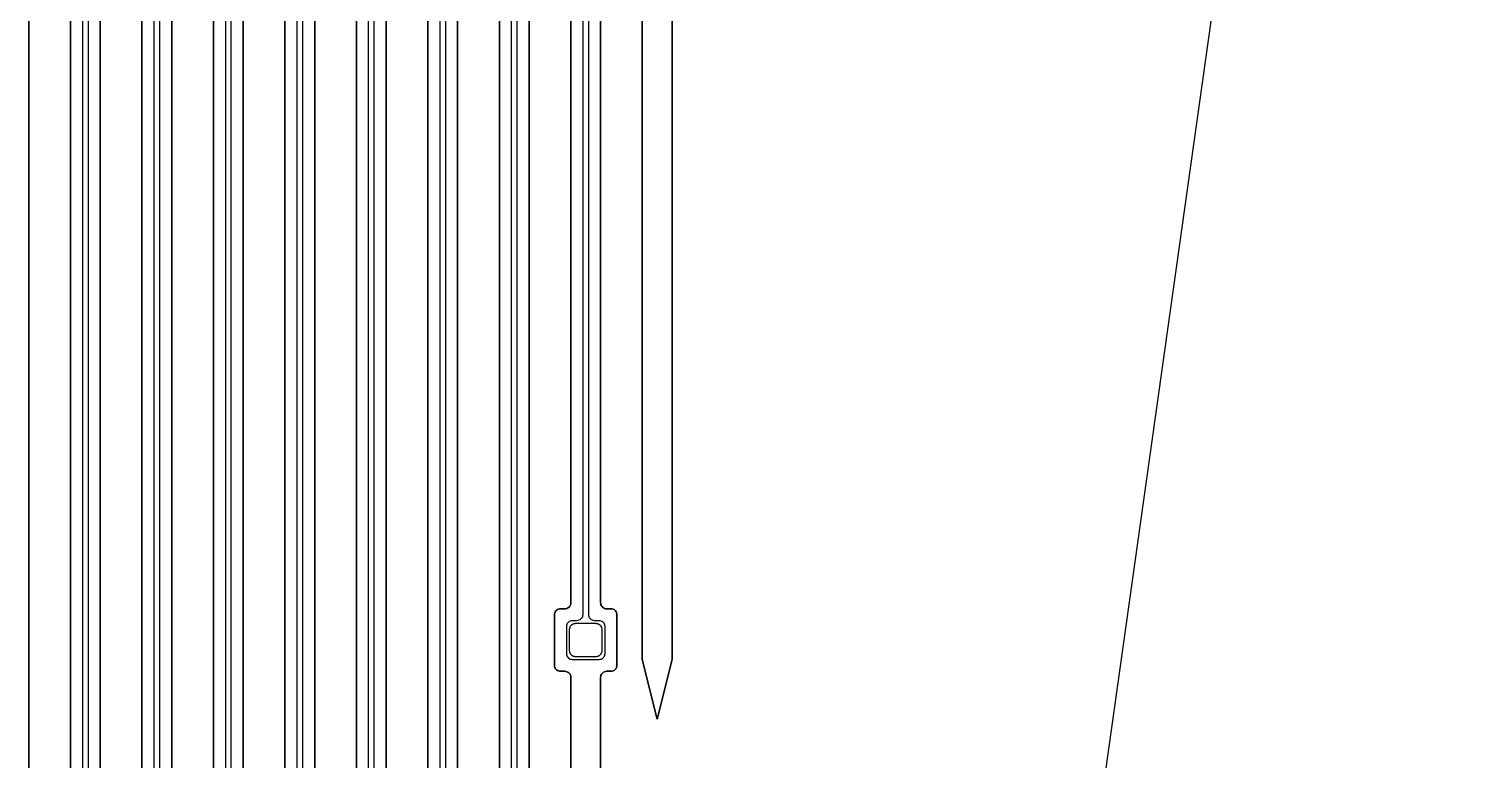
# Model space of a CAD drawing. Header units: metres. Extents: x -1550 to 1550, y -904 to 26100.
# Drawn here: x -2 to 482, y 1737.5 to 1983 of the extents above; entities that cross this region are included whole.
import ezdxf

# ---------------------------------------------------------------- set-up
doc = ezdxf.new("R2010")
doc.units = ezdxf.units.M
for name, color, linetype in [('Electrodes', 2, 'CONTINUOUS'), ('Metal', 4, 'CONTINUOUS'), ('Polyimide', 3, 'CONTINUOUS'), ('Polyimide_Negative', 5, 'CONTINUOUS')]:
    doc.layers.add(name, color=color, linetype=linetype)

msp = doc.modelspace()

# ---------------------------------------------------------------- linework, layer by layer
at = {"layer": 'Electrodes'}
msp.add_lwpolyline([(188.5, 1772.28), (188.64, 1772.28), (188.77, 1772.3), (188.91, 1772.32), (189.04, 1772.35), (189.17, 1772.39), (189.3, 1772.44), (189.42, 1772.5), (189.54, 1772.57), (189.65, 1772.64), (189.76, 1772.73), (189.87, 1772.82), (189.96, 1772.91), (190.05, 1773.02), (190.13, 1773.12), (190.21, 1773.24), (190.28, 1773.36), (190.33, 1773.48), (190.38, 1773.61), (190.43, 1773.74), (190.46, 1773.87), (190.48, 1774.01), (190.5, 1774.14), (190.5, 1774.28), (190.5, 1781.28), (190.5, 1781.41), (190.48, 1781.55), (190.46, 1781.68), (190.43, 1781.82), (190.38, 1781.95), (190.33, 1782.07), (190.28, 1782.2), (190.21, 1782.32), (190.13, 1782.43), (190.05, 1782.54), (189.96, 1782.64), (189.87, 1782.74), (189.76, 1782.83), (189.65, 1782.91), (189.54, 1782.99), (189.42, 1783.05), (189.3, 1783.11), (189.17, 1783.16), (189.04, 1783.2), (188.91, 1783.24), (188.77, 1783.26), (188.64, 1783.27), (188.5, 1783.28), (181.5, 1783.28), (181.36, 1783.27), (181.23, 1783.26), (181.09, 1783.24), (180.96, 1783.2), (180.83, 1783.16), (180.7, 1783.11), (180.58, 1783.05), (180.46, 1782.99), (180.35, 1782.91), (180.24, 1782.83), (180.13, 1782.74), (180.04, 1782.64), (179.95, 1782.54), (179.87, 1782.43), (179.79, 1782.32), (179.72, 1782.2), (179.67, 1782.07), (179.62, 1781.95), (179.57, 1781.82), (179.54, 1781.68), (179.52, 1781.55), (179.5, 1781.41), (179.5, 1781.28), (179.5, 1774.28), (179.5, 1774.14), (179.52, 1774.01), (179.54, 1773.87), (179.57, 1773.74), (179.62, 1773.61), (179.67, 1773.48), (179.72, 1773.36), (179.79, 1773.24), (179.87, 1773.12), (179.95, 1773.02), (180.04, 1772.91), (180.13, 1772.82), (180.24, 1772.73), (180.35, 1772.64), (180.46, 1772.57), (180.58, 1772.5), (180.7, 1772.44), (180.83, 1772.39), (180.96, 1772.35), (181.09, 1772.32), (181.23, 1772.3), (181.36, 1772.28), (181.5, 1772.28), (188.5, 1772.28)], close=True, dxfattribs=at)
at = {"layer": 'Metal'}
for points in [[(16, 11993.5), (16, 8.5)], [(18, 8.5), (18, 11993.5)], [(40, 11993.5), (40, 262.47)], [(42, 262.47), (42, 11993.5)], [(64, 11993.5), (64, 516.44)], [(66, 516.44), (66, 11993.5)], [(88, 11993.5), (88, 770.4)], [(90, 770.4), (90, 11993.5)], [(112, 11993.5), (112, 1024.37)], [(114, 1024.37), (114, 11993.5)], [(136, 11993.5), (136, 1278.34)], [(138, 1278.34), (138, 11993.5)], [(160, 11993.5), (160, 1532.31)], [(162, 1532.31), (162, 11993.5)], [(184, 11993.5), (184, 1786.28), (183.97, 1785.93), (183.88, 1785.59), (183.73, 1785.28), (183.53, 1784.99), (183.29, 1784.75), (183, 1784.55), (182.68, 1784.4), (182.35, 1784.31), (182, 1784.28), (180.5, 1784.28), (180.15, 1784.25), (179.82, 1784.16), (179.5, 1784.01), (179.21, 1783.81), (178.97, 1783.56), (178.77, 1783.28), (178.62, 1782.96), (178.53, 1782.63), (178.5, 1782.28), (178.5, 1773.28), (178.53, 1772.93), (178.62, 1772.59), (178.77, 1772.28), (178.97, 1771.99), (179.21, 1771.75), (179.5, 1771.55), (179.82, 1771.4), (180.15, 1771.31), (180.5, 1771.28), (189.5, 1771.28), (189.85, 1771.31), (190.18, 1771.4), (190.5, 1771.55), (190.79, 1771.75), (191.03, 1771.99), (191.23, 1772.28), (191.38, 1772.59), (191.47, 1772.93), (191.5, 1773.28), (191.5, 1782.28), (191.47, 1782.63), (191.38, 1782.96), (191.23, 1783.28), (191.03, 1783.56), (190.79, 1783.81), (190.5, 1784.01), (190.18, 1784.16), (189.85, 1784.25), (189.5, 1784.28), (188, 1784.28), (187.65, 1784.31), (187.32, 1784.4), (187, 1784.55), (186.71, 1784.75), (186.47, 1784.99), (186.27, 1785.28), (186.12, 1785.59), (186.03, 1785.93), (186, 1786.28), (186, 11993.5)]]:
    msp.add_lwpolyline(points, dxfattribs=at)
at = {"layer": 'Polyimide'}
for points in [[(-2, 11978.5), (-2, -116.48)], [(12, 12.5), (12, 11978.5)], [(22, 11978.5), (22, 12.5)], [(36, 266.47), (36, 11978.5)], [(46, 11978.5), (46, 266.47)], [(60, 520.44), (60, 11978.5)], [(70, 11978.5), (70, 520.44)], [(84, 774.4), (84, 11978.5)], [(94, 11978.5), (94, 774.4)], [(108, 1028.37), (108, 11978.5)], [(118, 11978.5), (118, 1028.37)], [(132, 1282.34), (132, 11978.5)], [(142, 11978.5), (142, 1282.34)], [(156, 1536.31), (156, 11978.5)], [(166, 11978.5), (166, 1536.31)], [(180, 1517.28), (180, 1765.28), (179.97, 1765.63), (179.88, 1765.96), (179.73, 1766.28), (179.53, 1766.56), (179.29, 1766.81), (179, 1767.01), (178.68, 1767.16), (178.35, 1767.25), (178, 1767.28), (176.5, 1767.28), (176.15, 1767.31), (175.82, 1767.4), (175.5, 1767.55), (175.21, 1767.75), (174.97, 1767.99), (174.77, 1768.28), (174.62, 1768.59), (174.53, 1768.93), (174.5, 1769.28), (174.5, 1786.28), (174.53, 1786.63), (174.62, 1786.96), (174.77, 1787.28), (174.97, 1787.56), (175.21, 1787.81), (175.5, 1788.01), (175.82, 1788.16), (176.15, 1788.25), (176.5, 1788.28), (178, 1788.28), (178.35, 1788.31), (178.68, 1788.4), (179, 1788.55), (179.29, 1788.75), (179.53, 1788.99), (179.73, 1789.28), (179.88, 1789.59), (179.97, 1789.93), (180, 1790.28), (180, 11978.5)], [(190, 11978.5), (190, 1790.28), (190.03, 1789.93), (190.12, 1789.59), (190.27, 1789.28), (190.47, 1788.99), (190.71, 1788.75), (191, 1788.55), (191.32, 1788.4), (191.65, 1788.31), (192, 1788.28), (193.5, 1788.28), (193.85, 1788.25), (194.18, 1788.16), (194.5, 1788.01), (194.79, 1787.81), (195.03, 1787.56), (195.23, 1787.28), (195.38, 1786.96), (195.47, 1786.63), (195.5, 1786.28), (195.5, 1769.28), (195.47, 1768.93), (195.38, 1768.59), (195.23, 1768.28), (195.03, 1767.99), (194.79, 1767.75), (194.5, 1767.55), (194.18, 1767.4), (193.85, 1767.31), (193.5, 1767.28), (192, 1767.28), (191.65, 1767.25), (191.32, 1767.16), (191, 1767.01), (190.71, 1766.81), (190.47, 1766.56), (190.27, 1766.28), (190.12, 1765.96), (190.03, 1765.63), (190, 1765.28), (190, 1517.28)], [(214, 2019.25), (214, 1771.25), (209, 1751.25), (204, 1771.25), (204, 2019.25)]]:
    msp.add_lwpolyline(points, dxfattribs=at)
at = {"layer": 'Polyimide_Negative'}
for points in [[(966, 6040.77), (24.81, -642.62), (14.5, -665.19), (14.5, -654.04), (14.39, -651.11), (13.18, -647.49), (11.33, -643.61), (3.23, -640.89), (0.99, -638.43), (-0.69, -635.25), (-2, -628.09), (-2, -587.48), (-2, -387.48), (-2, -137.48), (-1.5, -137.48), (-1.5, -116.48), (-2, -116.48), (-2, 11978.5)], [(12, 11978.5), (12, 12.5)], [(22, 12.5), (22, 11978.5)], [(36, 11978.5), (36, 266.47)], [(46, 266.47), (46, 11978.5)], [(60, 11978.5), (60, 520.44)], [(70, 520.44), (70, 11978.5)], [(84, 11978.5), (84, 774.4)], [(94, 774.4), (94, 11978.5)], [(108, 11978.5), (108, 1028.37)], [(118, 1028.37), (118, 11978.5)], [(132, 11978.5), (132, 1282.34)], [(142, 1282.34), (142, 11978.5)], [(156, 11978.5), (156, 1536.31)], [(166, 1536.31), (166, 11978.5)], [(180, 11978.5), (180, 1790.28), (179.97, 1789.93), (179.88, 1789.59), (179.73, 1789.28), (179.53, 1788.99), (179.29, 1788.75), (179, 1788.55), (178.68, 1788.4), (178.35, 1788.31), (178, 1788.28), (176.5, 1788.28), (176.15, 1788.25), (175.82, 1788.16), (175.5, 1788.01), (175.21, 1787.81), (174.97, 1787.56), (174.77, 1787.28), (174.62, 1786.96), (174.53, 1786.63), (174.5, 1786.28), (174.5, 1769.28), (174.53, 1768.93), (174.62, 1768.59), (174.77, 1768.28), (174.97, 1767.99), (175.21, 1767.75), (175.5, 1767.55), (175.82, 1767.4), (176.15, 1767.31), (176.5, 1767.28), (178, 1767.28), (178.35, 1767.25), (178.68, 1767.16), (179, 1767.01), (179.29, 1766.81), (179.53, 1766.56), (179.73, 1766.28), (179.88, 1765.96), (179.97, 1765.63), (180, 1765.28), (180, 1517.28)], [(190, 1517.28), (190, 1765.28), (190.03, 1765.63), (190.12, 1765.96), (190.27, 1766.28), (190.47, 1766.56), (190.71, 1766.81), (191, 1767.01), (191.32, 1767.16), (191.65, 1767.25), (192, 1767.28), (193.5, 1767.28), (193.85, 1767.31), (194.18, 1767.4), (194.5, 1767.55), (194.79, 1767.75), (195.03, 1767.99), (195.23, 1768.28), (195.38, 1768.59), (195.47, 1768.93), (195.5, 1769.28), (195.5, 1786.28), (195.47, 1786.63), (195.38, 1786.96), (195.23, 1787.28), (195.03, 1787.56), (194.79, 1787.81), (194.5, 1788.01), (194.18, 1788.16), (193.85, 1788.25), (193.5, 1788.28), (192, 1788.28), (191.65, 1788.31), (191.32, 1788.4), (191, 1788.55), (190.71, 1788.75), (190.47, 1788.99), (190.27, 1789.28), (190.12, 1789.59), (190.03, 1789.93), (190, 1790.28), (190, 11978.5)], [(204, 2019.25), (204, 1771.25), (209, 1751.25), (214, 1771.25), (214, 2019.25)]]:
    msp.add_lwpolyline(points, dxfattribs=at)

doc.saveas('drawing.dxf')
